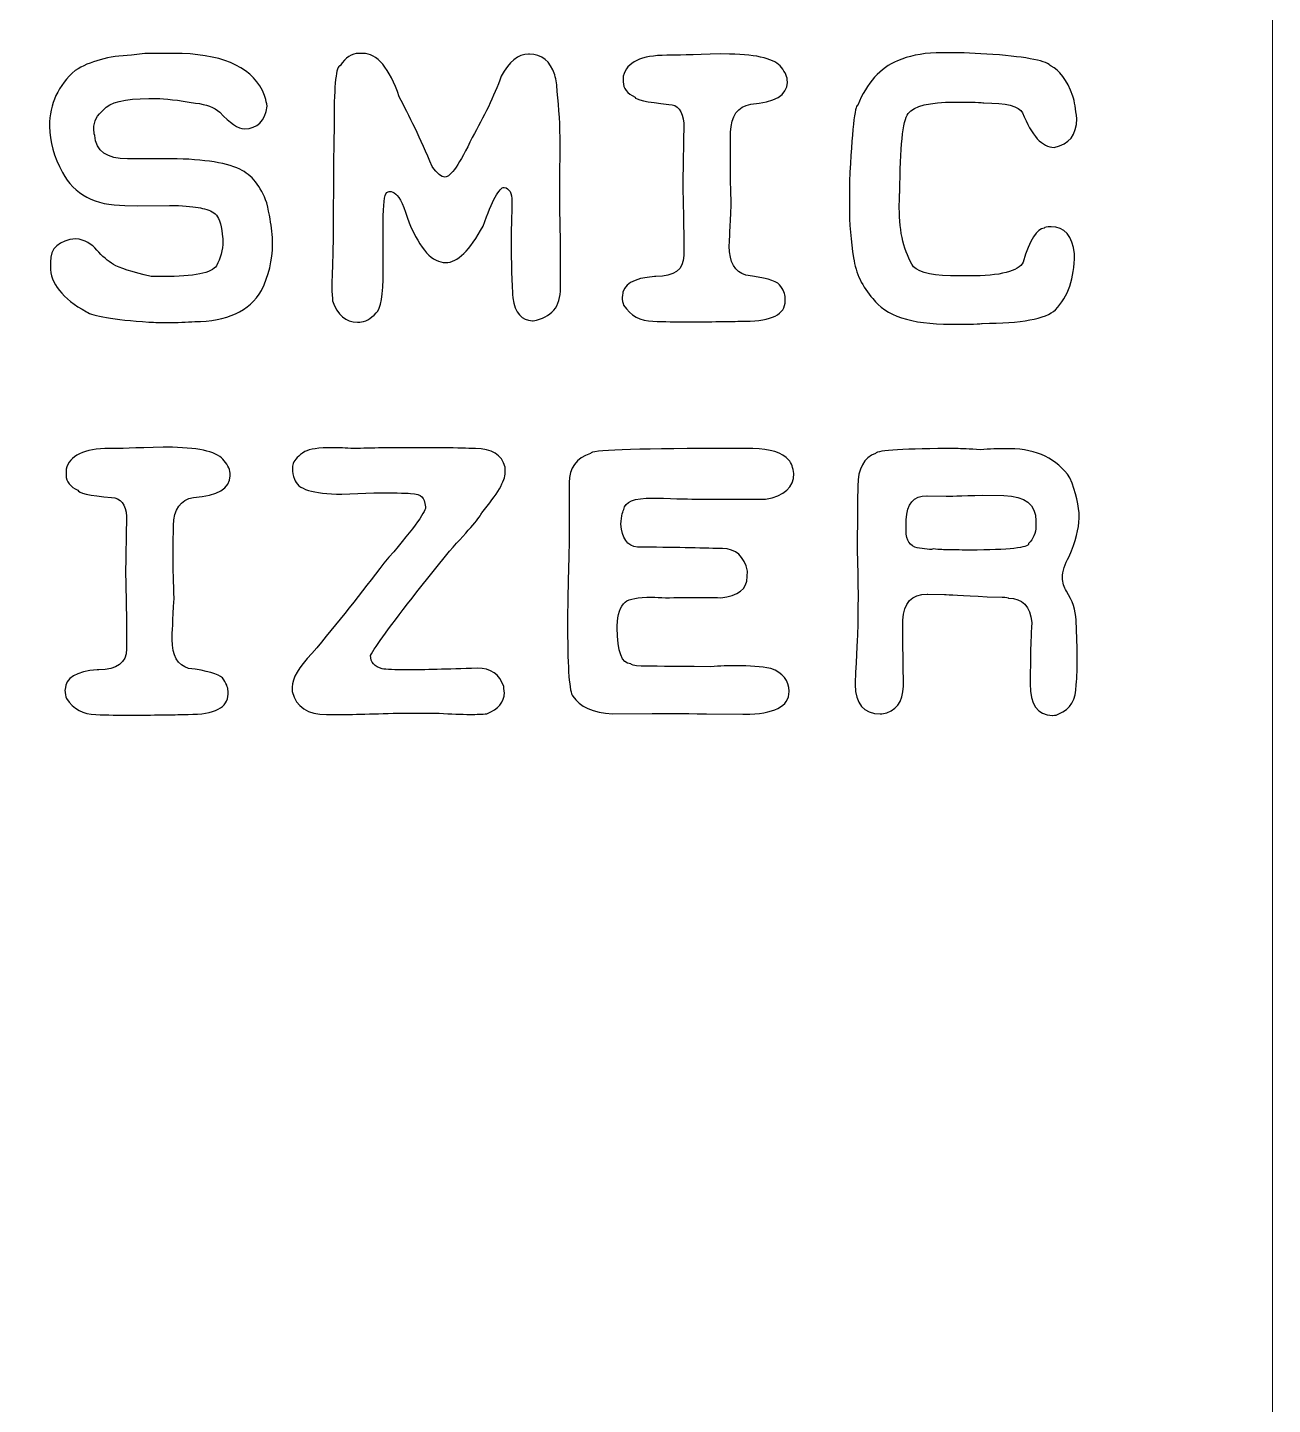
# Model space of a CAD drawing. Header units: centimetres. Extents: x -13.1 to 12.9, y -13 to 13.
# Drawn here: x 11.301 to 12.95, y 2.53 to 4.355 of the extents above; entities that cross this region are included whole.
import ezdxf

# ---------------------------------------------------------------- set-up
doc = ezdxf.new("R2010")
doc.units = ezdxf.units.CM
doc.header["$MEASUREMENT"] = 0
doc.layers.add('Layer 1', color=7, linetype='Continuous')

msp = doc.modelspace()

# ---------------------------------------------------------------- linework, layer by layer
at = {"layer": 'Layer 1', "color": 250, "lineweight": 9}
msp.add_open_spline([(-12.85, 12.98), (-12.85, 12.98), (12.75, 12.98), (12.75, 12.98), (12.75, 12.98), (12.86, 12.98), (12.95, 12.88999), (12.95, 12.78), (12.95, 12.78), (12.95, 12.78), (12.95, -12.82), (12.95, -12.82), (12.95, -12.82), (12.95, -12.93001), (12.86, -13.02), (12.75, -13.02), (12.75, -13.02), (12.75, -13.02), (-12.85, -13.02), (-12.85, -13.02), (-12.85, -13.02), (-12.96, -13.02), (-13.05, -12.93001), (-13.05, -12.82), (-13.05, -12.82), (-13.05, -12.82), (-13.05, 12.78), (-13.05, 12.78), (-13.05, 12.78), (-13.05, 12.88999), (-12.96, 12.98), (-12.85, 12.98)], degree=3, knots=[0, 0, 0, 0, 0.1111111, 0.1111111, 0.1111111, 0.1111111, 0.2222222, 0.2222222, 0.2222222, 0.2222222, 0.3333333, 0.3333333, 0.3333333, 0.3333333, 0.4444444, 0.4444444, 0.4444444, 0.4444444, 0.5555556, 0.5555556, 0.5555556, 0.5555556, 0.6666667, 0.6666667, 0.6666667, 0.6666667, 0.7777778, 0.7777778, 0.7777778, 0.7777778, 1, 1, 1, 1], dxfattribs=at)
at = {"layer": 'Layer 1', "color": 177}
for points, knots in [([(11.46728, 4.32028), (11.46728, 4.32028), (11.49428, 4.32028), (11.49428, 4.32028), (11.49428, 4.32028), (11.55562, 4.32028), (11.59484, 4.30391), (11.61196, 4.27118), (11.61196, 4.27118), (11.61469, 4.26553), (11.61676, 4.25857), (11.61808, 4.25029), (11.61808, 4.25029), (11.61526, 4.23044), (11.60529, 4.22047), (11.58798, 4.22047), (11.58798, 4.22047), (11.5797, 4.22047), (11.56879, 4.22772), (11.55524, 4.2423), (11.55524, 4.2423), (11.54781, 4.24869), (11.53718, 4.25274), (11.52326, 4.25443), (11.52326, 4.25443), (11.49974, 4.25848), (11.48243, 4.26045), (11.47142, 4.26045), (11.47142, 4.26045), (11.47142, 4.26045), (11.46145, 4.26045), (11.46145, 4.26045), (11.46145, 4.26045), (11.42918, 4.26045), (11.40915, 4.25547), (11.40143, 4.24559), (11.40143, 4.24559), (11.39278, 4.23863), (11.38845, 4.23016), (11.38845, 4.22019), (11.38845, 4.22019), (11.38845, 4.21746), (11.38883, 4.21455), (11.38958, 4.21144), (11.38958, 4.21144), (11.39137, 4.19084), (11.40595, 4.18059), (11.43313, 4.18059), (11.43313, 4.18059), (11.43313, 4.18059), (11.46644, 4.18059), (11.46644, 4.18059), (11.46644, 4.18059), (11.4718, 4.18068), (11.47688, 4.18077), (11.48186, 4.18077), (11.48186, 4.18077), (11.52852, 4.18077), (11.56192, 4.17617), (11.58196, 4.16676), (11.58196, 4.16676), (11.59776, 4.15923), (11.60961, 4.14437), (11.61752, 4.12207), (11.61752, 4.12207), (11.62118, 4.10665), (11.62335, 4.09432), (11.6241, 4.08492), (11.6241, 4.08492), (11.62485, 4.07899), (11.62523, 4.07325), (11.62523, 4.06751), (11.62523, 4.06751), (11.62523, 4.04625), (11.62034, 4.02574), (11.61055, 4.00608), (11.61055, 4.00608), (11.59428, 3.97871), (11.56474, 3.96497), (11.52213, 3.96497), (11.52213, 3.96497), (11.5115, 3.96413), (11.49927, 3.96366), (11.48544, 3.96366), (11.48544, 3.96366), (11.47791, 3.96366), (11.46992, 3.96385), (11.46145, 3.96422), (11.46145, 3.96422), (11.41423, 3.96751), (11.38657, 3.97212), (11.37857, 3.97796), (11.37857, 3.97796), (11.34678, 3.99545), (11.33088, 4.01549), (11.33088, 4.03807), (11.33088, 4.03807), (11.33088, 4.03807), (11.33088, 4.04381), (11.33088, 4.04381), (11.33088, 4.04381), (11.33088, 4.06243), (11.34217, 4.07269), (11.36474, 4.07476), (11.36474, 4.07476), (11.37632, 4.07287), (11.38563, 4.06789), (11.39259, 4.0597), (11.39259, 4.0597), (11.39955, 4.05152), (11.40689, 4.04512), (11.41451, 4.04051), (11.41451, 4.04051), (11.42213, 4.0359), (11.43868, 4.03073), (11.46427, 4.0248), (11.46427, 4.0248), (11.46973, 4.02462), (11.475, 4.02452), (11.47998, 4.02452), (11.47998, 4.02452), (11.52147, 4.02452), (11.54508, 4.02932), (11.55082, 4.03891), (11.55082, 4.03891), (11.55646, 4.0486), (11.55928, 4.05952), (11.55928, 4.07165), (11.55928, 4.07165), (11.55928, 4.07165), (11.55928, 4.07476), (11.55928, 4.07476), (11.55928, 4.07476), (11.55787, 4.09084), (11.55505, 4.10128), (11.55082, 4.10589), (11.55082, 4.10589), (11.54659, 4.11041), (11.54038, 4.11351), (11.53229, 4.11492), (11.53229, 4.11492), (11.5257, 4.11624), (11.51517, 4.11756), (11.50058, 4.11878), (11.50058, 4.11878), (11.50058, 4.11878), (11.48854, 4.11878), (11.48854, 4.11878), (11.48854, 4.11878), (11.48854, 4.11878), (11.44659, 4.11822), (11.44659, 4.11822), (11.44659, 4.11822), (11.44659, 4.11822), (11.42956, 4.11878), (11.42956, 4.11878), (11.42956, 4.11878), (11.38986, 4.11878), (11.3623, 4.13346), (11.34687, 4.16262), (11.34687, 4.16262), (11.33549, 4.18341), (11.32975, 4.20373), (11.32975, 4.22358), (11.32975, 4.22358), (11.32975, 4.22358), (11.32975, 4.22433), (11.32975, 4.22433), (11.32975, 4.22433), (11.32975, 4.2534), (11.34113, 4.27786), (11.3639, 4.29771), (11.3639, 4.29771), (11.38299, 4.30984), (11.40783, 4.31661), (11.43831, 4.31803), (11.43831, 4.31803), (11.44734, 4.31953), (11.45703, 4.32028), (11.46728, 4.32028)], [0, 0, 0, 0, 0.0217391, 0.0217391, 0.0217391, 0.0217391, 0.0434783, 0.0434783, 0.0434783, 0.0434783, 0.0652174, 0.0652174, 0.0652174, 0.0652174, 0.0869565, 0.0869565, 0.0869565, 0.0869565, 0.1086957, 0.1086957, 0.1086957, 0.1086957, 0.1304348, 0.1304348, 0.1304348, 0.1304348, 0.1521739, 0.1521739, 0.1521739, 0.1521739, 0.173913, 0.173913, 0.173913, 0.173913, 0.1956522, 0.1956522, 0.1956522, 0.1956522, 0.2173913, 0.2173913, 0.2173913, 0.2173913, 0.2391304, 0.2391304, 0.2391304, 0.2391304, 0.2608696, 0.2608696, 0.2608696, 0.2608696, 0.2826087, 0.2826087, 0.2826087, 0.2826087, 0.3043478, 0.3043478, 0.3043478, 0.3043478, 0.326087, 0.326087, 0.326087, 0.326087, 0.3478261, 0.3478261, 0.3478261, 0.3478261, 0.3695652, 0.3695652, 0.3695652, 0.3695652, 0.3913043, 0.3913043, 0.3913043, 0.3913043, 0.4130435, 0.4130435, 0.4130435, 0.4130435, 0.4347826, 0.4347826, 0.4347826, 0.4347826, 0.4565217, 0.4565217, 0.4565217, 0.4565217, 0.4782609, 0.4782609, 0.4782609, 0.4782609, 0.5, 0.5, 0.5, 0.5, 0.5217391, 0.5217391, 0.5217391, 0.5217391, 0.5434783, 0.5434783, 0.5434783, 0.5434783, 0.5652174, 0.5652174, 0.5652174, 0.5652174, 0.5869565, 0.5869565, 0.5869565, 0.5869565, 0.6086957, 0.6086957, 0.6086957, 0.6086957, 0.6304348, 0.6304348, 0.6304348, 0.6304348, 0.6521739, 0.6521739, 0.6521739, 0.6521739, 0.673913, 0.673913, 0.673913, 0.673913, 0.6956522, 0.6956522, 0.6956522, 0.6956522, 0.7173913, 0.7173913, 0.7173913, 0.7173913, 0.7391304, 0.7391304, 0.7391304, 0.7391304, 0.7608696, 0.7608696, 0.7608696, 0.7608696, 0.7826087, 0.7826087, 0.7826087, 0.7826087, 0.8043478, 0.8043478, 0.8043478, 0.8043478, 0.826087, 0.826087, 0.826087, 0.826087, 0.8478261, 0.8478261, 0.8478261, 0.8478261, 0.8695652, 0.8695652, 0.8695652, 0.8695652, 0.8913043, 0.8913043, 0.8913043, 0.8913043, 0.9130435, 0.9130435, 0.9130435, 0.9130435, 0.9347826, 0.9347826, 0.9347826, 0.9347826, 0.9565217, 0.9565217, 0.9565217, 0.9565217, 1, 1, 1, 1]), ([(11.73953, 4.32028), (11.73953, 4.32028), (11.74479, 4.32028), (11.74479, 4.32028), (11.74479, 4.32028), (11.76389, 4.32028), (11.77998, 4.30109), (11.79305, 4.26271), (11.79305, 4.26271), (11.80641, 4.23806), (11.82099, 4.2074), (11.83661, 4.17062), (11.83661, 4.17062), (11.84319, 4.16111), (11.84884, 4.15632), (11.85363, 4.15632), (11.85363, 4.15632), (11.86116, 4.15632), (11.8732, 4.17381), (11.88976, 4.2089), (11.88976, 4.2089), (11.90537, 4.23609), (11.91826, 4.26309), (11.92833, 4.28999), (11.92833, 4.28999), (11.93849, 4.30946), (11.95053, 4.31915), (11.96445, 4.31915), (11.96445, 4.31915), (11.96445, 4.31915), (11.96558, 4.31915), (11.96558, 4.31915), (11.96558, 4.31915), (11.98195, 4.31915), (11.99314, 4.31012), (11.99916, 4.29187), (11.99916, 4.29187), (12.00123, 4.28529), (12.00217, 4.27786), (12.00217, 4.26958), (12.00217, 4.26958), (12.005, 4.24766), (12.00631, 4.22433), (12.00631, 4.19959), (12.00631, 4.19959), (12.00631, 4.19959), (12.00631, 4.19291), (12.00631, 4.19291), (12.00631, 4.19291), (12.00594, 4.16572), (12.00575, 4.13967), (12.00575, 4.11464), (12.00575, 4.11464), (12.00575, 4.11464), (12.00688, 4.07165), (12.00688, 4.07165), (12.00688, 4.07165), (12.00688, 4.07165), (12.00688, 4.00966), (12.00688, 4.00966), (12.00688, 4.00966), (12.00688, 3.98473), (11.99474, 3.97015), (11.97047, 3.9661), (11.97047, 3.9661), (11.97047, 3.9661), (11.96944, 3.9661), (11.96944, 3.9661), (11.96944, 3.9661), (11.95523, 3.9661), (11.94667, 3.97626), (11.94347, 3.99649), (11.94347, 3.99649), (11.94206, 4.01888), (11.94131, 4.0455), (11.94131, 4.07636), (11.94131, 4.07636), (11.94206, 4.10542), (11.94244, 4.12132), (11.94244, 4.12405), (11.94244, 4.12405), (11.94244, 4.13524), (11.93905, 4.14155), (11.93218, 4.14277), (11.93218, 4.14277), (11.92579, 4.14277), (11.91638, 4.12574), (11.90406, 4.0915), (11.90406, 4.0915), (11.88665, 4.05914), (11.87019, 4.04305), (11.85476, 4.04305), (11.85476, 4.04305), (11.83708, 4.04305), (11.82099, 4.06055), (11.80622, 4.09564), (11.80622, 4.09564), (11.79945, 4.11699), (11.79362, 4.12979), (11.78863, 4.13393), (11.78863, 4.13393), (11.78571, 4.13618), (11.78299, 4.13731), (11.78064, 4.13731), (11.78064, 4.13731), (11.77913, 4.13731), (11.77781, 4.13684), (11.7765, 4.1359), (11.7765, 4.1359), (11.77339, 4.13317), (11.77179, 4.1201), (11.77179, 4.09677), (11.77179, 4.09677), (11.77179, 4.09677), (11.77179, 4.03195), (11.77179, 4.03195), (11.77179, 4.03195), (11.77179, 4.00006), (11.76878, 3.98144), (11.76267, 3.97636), (11.76267, 3.97636), (11.75495, 3.96827), (11.74762, 3.96422), (11.74065, 3.96422), (11.74065, 3.96422), (11.74065, 3.96422), (11.73764, 3.96422), (11.73764, 3.96422), (11.73764, 3.96422), (11.72222, 3.96422), (11.7113, 3.97363), (11.70481, 3.99254), (11.70481, 3.99254), (11.70481, 3.99291), (11.70444, 3.99724), (11.70368, 4.00552), (11.70368, 4.00552), (11.70368, 4.01107), (11.70406, 4.02396), (11.70472, 4.04437), (11.70472, 4.04437), (11.70538, 4.06478), (11.70566, 4.07692), (11.70566, 4.08078), (11.70566, 4.08078), (11.70566, 4.08078), (11.70594, 4.17334), (11.70594, 4.17334), (11.70594, 4.17334), (11.70651, 4.2026), (11.70679, 4.22188), (11.70679, 4.23129), (11.70679, 4.23129), (11.70679, 4.27974), (11.70942, 4.30401), (11.71478, 4.30401), (11.71478, 4.30401), (11.72193, 4.31483), (11.73021, 4.32028), (11.73953, 4.32028)], [0, 0, 0, 0, 0.0243902, 0.0243902, 0.0243902, 0.0243902, 0.0487805, 0.0487805, 0.0487805, 0.0487805, 0.0731707, 0.0731707, 0.0731707, 0.0731707, 0.097561, 0.097561, 0.097561, 0.097561, 0.1219512, 0.1219512, 0.1219512, 0.1219512, 0.1463415, 0.1463415, 0.1463415, 0.1463415, 0.1707317, 0.1707317, 0.1707317, 0.1707317, 0.195122, 0.195122, 0.195122, 0.195122, 0.2195122, 0.2195122, 0.2195122, 0.2195122, 0.2439024, 0.2439024, 0.2439024, 0.2439024, 0.2682927, 0.2682927, 0.2682927, 0.2682927, 0.2926829, 0.2926829, 0.2926829, 0.2926829, 0.3170732, 0.3170732, 0.3170732, 0.3170732, 0.3414634, 0.3414634, 0.3414634, 0.3414634, 0.3658537, 0.3658537, 0.3658537, 0.3658537, 0.3902439, 0.3902439, 0.3902439, 0.3902439, 0.4146341, 0.4146341, 0.4146341, 0.4146341, 0.4390244, 0.4390244, 0.4390244, 0.4390244, 0.4634146, 0.4634146, 0.4634146, 0.4634146, 0.4878049, 0.4878049, 0.4878049, 0.4878049, 0.5121951, 0.5121951, 0.5121951, 0.5121951, 0.5365854, 0.5365854, 0.5365854, 0.5365854, 0.5609756, 0.5609756, 0.5609756, 0.5609756, 0.5853659, 0.5853659, 0.5853659, 0.5853659, 0.6097561, 0.6097561, 0.6097561, 0.6097561, 0.6341463, 0.6341463, 0.6341463, 0.6341463, 0.6585366, 0.6585366, 0.6585366, 0.6585366, 0.6829268, 0.6829268, 0.6829268, 0.6829268, 0.7073171, 0.7073171, 0.7073171, 0.7073171, 0.7317073, 0.7317073, 0.7317073, 0.7317073, 0.7560976, 0.7560976, 0.7560976, 0.7560976, 0.7804878, 0.7804878, 0.7804878, 0.7804878, 0.804878, 0.804878, 0.804878, 0.804878, 0.8292683, 0.8292683, 0.8292683, 0.8292683, 0.8536585, 0.8536585, 0.8536585, 0.8536585, 0.8780488, 0.8780488, 0.8780488, 0.8780488, 0.902439, 0.902439, 0.902439, 0.902439, 0.9268293, 0.9268293, 0.9268293, 0.9268293, 0.9512195, 0.9512195, 0.9512195, 0.9512195, 1, 1, 1, 1]), ([(12.21854, 4.31972), (12.21854, 4.31972), (12.23067, 4.31944), (12.23067, 4.31944), (12.23067, 4.31944), (12.26868, 4.31868), (12.29163, 4.31276), (12.29935, 4.30156), (12.29935, 4.30156), (12.30461, 4.29545), (12.30734, 4.28915), (12.30734, 4.28247), (12.30734, 4.28247), (12.30734, 4.28247), (12.30734, 4.28171), (12.30734, 4.28171), (12.30734, 4.28171), (12.30697, 4.26497), (12.29078, 4.25537), (12.2588, 4.25302), (12.2588, 4.25302), (12.24149, 4.24992), (12.23265, 4.2375), (12.23208, 4.21586), (12.23208, 4.21586), (12.23208, 4.21586), (12.2318, 4.18934), (12.2318, 4.18934), (12.2318, 4.18934), (12.2318, 4.18934), (12.2318, 4.17419), (12.2318, 4.17419), (12.2318, 4.17419), (12.2318, 4.1582), (12.23218, 4.13985), (12.23293, 4.11906), (12.23293, 4.11906), (12.23143, 4.0899), (12.23058, 4.07231), (12.23039, 4.06648), (12.23039, 4.06648), (12.23039, 4.06648), (12.23039, 4.06478), (12.23039, 4.06478), (12.23039, 4.06478), (12.23039, 4.04334), (12.23763, 4.03054), (12.25222, 4.0265), (12.25222, 4.0265), (12.27658, 4.02339), (12.29163, 4.01916), (12.29709, 4.0138), (12.29709, 4.0138), (12.30207, 4.00702), (12.30452, 4.00119), (12.30452, 3.99649), (12.30452, 3.99649), (12.30452, 3.99649), (12.30452, 3.99235), (12.30452, 3.99235), (12.30452, 3.99235), (12.30433, 3.97448), (12.28674, 3.96554), (12.25165, 3.96554), (12.25165, 3.96554), (12.25165, 3.96554), (12.24779, 3.96554), (12.24779, 3.96554), (12.24779, 3.96554), (12.24008, 3.96516), (12.23001, 3.96497), (12.21769, 3.96497), (12.21769, 3.96497), (12.20339, 3.96469), (12.18966, 3.9645), (12.17639, 3.9645), (12.17639, 3.9645), (12.15984, 3.9645), (12.14413, 3.96479), (12.12926, 3.96526), (12.12926, 3.96526), (12.11252, 3.96563), (12.09963, 3.97278), (12.09041, 3.98652), (12.09041, 3.98652), (12.0891, 3.98924), (12.08844, 3.99301), (12.08844, 3.99781), (12.08844, 3.99781), (12.08844, 3.99781), (12.08872, 3.99865), (12.08872, 3.99865), (12.08872, 3.99865), (12.08891, 4.01389), (12.10311, 4.02255), (12.13124, 4.02452), (12.13124, 4.02452), (12.13124, 4.02452), (12.13312, 4.02452), (12.13312, 4.02452), (12.13312, 4.02452), (12.15739, 4.02452), (12.16971, 4.03383), (12.17009, 4.05237), (12.17009, 4.05237), (12.17009, 4.05237), (12.17009, 4.06478), (12.17009, 4.06478), (12.17009, 4.06478), (12.17009, 4.08247), (12.16962, 4.11079), (12.16868, 4.14992), (12.16868, 4.14992), (12.16868, 4.14992), (12.17009, 4.22772), (12.17009, 4.22772), (12.17009, 4.22772), (12.16877, 4.24418), (12.16219, 4.25255), (12.15024, 4.25274), (12.15024, 4.25274), (12.12042, 4.25566), (12.10556, 4.25895), (12.10556, 4.26243), (12.10556, 4.26243), (12.09512, 4.26713), (12.08985, 4.274), (12.08985, 4.28275), (12.08985, 4.28275), (12.08985, 4.28275), (12.08985, 4.29027), (12.08985, 4.29027), (12.08985, 4.29027), (12.09446, 4.30862), (12.11365, 4.31774), (12.14742, 4.31774), (12.14742, 4.31774), (12.14742, 4.31774), (12.15128, 4.31774), (12.15128, 4.31774), (12.15128, 4.31774), (12.15833, 4.31774), (12.18072, 4.3184), (12.21854, 4.31972)], [0, 0, 0, 0, 0.027027, 0.027027, 0.027027, 0.027027, 0.0540541, 0.0540541, 0.0540541, 0.0540541, 0.0810811, 0.0810811, 0.0810811, 0.0810811, 0.1081081, 0.1081081, 0.1081081, 0.1081081, 0.1351351, 0.1351351, 0.1351351, 0.1351351, 0.1621622, 0.1621622, 0.1621622, 0.1621622, 0.1891892, 0.1891892, 0.1891892, 0.1891892, 0.2162162, 0.2162162, 0.2162162, 0.2162162, 0.2432432, 0.2432432, 0.2432432, 0.2432432, 0.2702703, 0.2702703, 0.2702703, 0.2702703, 0.2972973, 0.2972973, 0.2972973, 0.2972973, 0.3243243, 0.3243243, 0.3243243, 0.3243243, 0.3513514, 0.3513514, 0.3513514, 0.3513514, 0.3783784, 0.3783784, 0.3783784, 0.3783784, 0.4054054, 0.4054054, 0.4054054, 0.4054054, 0.4324324, 0.4324324, 0.4324324, 0.4324324, 0.4594595, 0.4594595, 0.4594595, 0.4594595, 0.4864865, 0.4864865, 0.4864865, 0.4864865, 0.5135135, 0.5135135, 0.5135135, 0.5135135, 0.5405405, 0.5405405, 0.5405405, 0.5405405, 0.5675676, 0.5675676, 0.5675676, 0.5675676, 0.5945946, 0.5945946, 0.5945946, 0.5945946, 0.6216216, 0.6216216, 0.6216216, 0.6216216, 0.6486486, 0.6486486, 0.6486486, 0.6486486, 0.6756757, 0.6756757, 0.6756757, 0.6756757, 0.7027027, 0.7027027, 0.7027027, 0.7027027, 0.7297297, 0.7297297, 0.7297297, 0.7297297, 0.7567568, 0.7567568, 0.7567568, 0.7567568, 0.7837838, 0.7837838, 0.7837838, 0.7837838, 0.8108108, 0.8108108, 0.8108108, 0.8108108, 0.8378378, 0.8378378, 0.8378378, 0.8378378, 0.8648649, 0.8648649, 0.8648649, 0.8648649, 0.8918919, 0.8918919, 0.8918919, 0.8918919, 0.9189189, 0.9189189, 0.9189189, 0.9189189, 0.9459459, 0.9459459, 0.9459459, 0.9459459, 1, 1, 1, 1]), ([(12.57968, 4.31887), (12.62634, 4.31539), (12.65202, 4.31012), (12.65682, 4.30316), (12.65682, 4.30316), (12.66764, 4.29855), (12.67733, 4.28548), (12.6857, 4.26375), (12.6857, 4.26375), (12.68777, 4.25622), (12.68946, 4.24625), (12.69069, 4.23374), (12.69069, 4.23374), (12.69069, 4.21219), (12.68072, 4.19959), (12.66068, 4.19573), (12.66068, 4.19573), (12.64506, 4.19573), (12.63105, 4.21107), (12.61882, 4.24173), (12.61882, 4.24173), (12.6144, 4.25039), (12.59727, 4.25472), (12.56755, 4.25472), (12.56755, 4.25472), (12.56548, 4.25537), (12.5525, 4.25575), (12.5286, 4.25575), (12.5286, 4.25575), (12.49558, 4.25575), (12.47517, 4.25076), (12.46746, 4.2406), (12.46746, 4.2406), (12.46012, 4.2311), (12.45645, 4.19611), (12.45645, 4.13562), (12.45645, 4.13562), (12.45588, 4.13562), (12.4556, 4.12894), (12.4556, 4.11549), (12.4556, 4.11549), (12.4556, 4.08275), (12.462, 4.05679), (12.4746, 4.0375), (12.4746, 4.0375), (12.48251, 4.02941), (12.50254, 4.02537), (12.53472, 4.02537), (12.53472, 4.02537), (12.53472, 4.02537), (12.5477, 4.02537), (12.5477, 4.02537), (12.5477, 4.02537), (12.58975, 4.02537), (12.61374, 4.03148), (12.61957, 4.04362), (12.61957, 4.04362), (12.62841, 4.07353), (12.63782, 4.08849), (12.6477, 4.08849), (12.6477, 4.08849), (12.6477, 4.08981), (12.65071, 4.09047), (12.65682, 4.09047), (12.65682, 4.09047), (12.6746, 4.09047), (12.68495, 4.07852), (12.68768, 4.05462), (12.68768, 4.05462), (12.68768, 4.05462), (12.68768, 4.0535), (12.68768, 4.0535), (12.68768, 4.0535), (12.68768, 4.02245), (12.6793, 3.99809), (12.66256, 3.9805), (12.66256, 3.9805), (12.64958, 3.96855), (12.61722, 3.96253), (12.56557, 3.96253), (12.56557, 3.96253), (12.56407, 3.96178), (12.55014, 3.9614), (12.52371, 3.9614), (12.52371, 3.9614), (12.47131, 3.9614), (12.43698, 3.97278), (12.42061, 3.99536), (12.42061, 3.99536), (12.4065, 4.01098), (12.39794, 4.02894), (12.39502, 4.04936), (12.39502, 4.04936), (12.39135, 4.07137), (12.38947, 4.09479), (12.38947, 4.11963), (12.38947, 4.11963), (12.38947, 4.11963), (12.38947, 4.15048), (12.38947, 4.15048), (12.38947, 4.15048), (12.39295, 4.21793), (12.39662, 4.25161), (12.40048, 4.25161), (12.40048, 4.25161), (12.41261, 4.28143), (12.4303, 4.30109), (12.45344, 4.31059), (12.45344, 4.31059), (12.46755, 4.31671), (12.48458, 4.32019), (12.50443, 4.32113), (12.50443, 4.32113), (12.50443, 4.32113), (12.52173, 4.32113), (12.52173, 4.32113), (12.52173, 4.32113), (12.53829, 4.32113), (12.55758, 4.32038), (12.57968, 4.31887)], [0, 0, 0, 0, 0.0322581, 0.0322581, 0.0322581, 0.0322581, 0.0645161, 0.0645161, 0.0645161, 0.0645161, 0.0967742, 0.0967742, 0.0967742, 0.0967742, 0.1290323, 0.1290323, 0.1290323, 0.1290323, 0.1612903, 0.1612903, 0.1612903, 0.1612903, 0.1935484, 0.1935484, 0.1935484, 0.1935484, 0.2258065, 0.2258065, 0.2258065, 0.2258065, 0.2580645, 0.2580645, 0.2580645, 0.2580645, 0.2903226, 0.2903226, 0.2903226, 0.2903226, 0.3225806, 0.3225806, 0.3225806, 0.3225806, 0.3548387, 0.3548387, 0.3548387, 0.3548387, 0.3870968, 0.3870968, 0.3870968, 0.3870968, 0.4193548, 0.4193548, 0.4193548, 0.4193548, 0.4516129, 0.4516129, 0.4516129, 0.4516129, 0.483871, 0.483871, 0.483871, 0.483871, 0.516129, 0.516129, 0.516129, 0.516129, 0.5483871, 0.5483871, 0.5483871, 0.5483871, 0.5806452, 0.5806452, 0.5806452, 0.5806452, 0.6129032, 0.6129032, 0.6129032, 0.6129032, 0.6451613, 0.6451613, 0.6451613, 0.6451613, 0.6774194, 0.6774194, 0.6774194, 0.6774194, 0.7096774, 0.7096774, 0.7096774, 0.7096774, 0.7419355, 0.7419355, 0.7419355, 0.7419355, 0.7741935, 0.7741935, 0.7741935, 0.7741935, 0.8064516, 0.8064516, 0.8064516, 0.8064516, 0.8387097, 0.8387097, 0.8387097, 0.8387097, 0.8709677, 0.8709677, 0.8709677, 0.8709677, 0.9032258, 0.9032258, 0.9032258, 0.9032258, 0.9354839, 0.9354839, 0.9354839, 0.9354839, 1, 1, 1, 1]), ([(11.48033, 3.79861), (11.48033, 3.79861), (11.49246, 3.79833), (11.49246, 3.79833), (11.49246, 3.79833), (11.53047, 3.79757), (11.55342, 3.79165), (11.56114, 3.78045), (11.56114, 3.78045), (11.5664, 3.77434), (11.56913, 3.76804), (11.56913, 3.76136), (11.56913, 3.76136), (11.56913, 3.76136), (11.56913, 3.7606), (11.56913, 3.7606), (11.56913, 3.7606), (11.56876, 3.74386), (11.55257, 3.73426), (11.52059, 3.73191), (11.52059, 3.73191), (11.50328, 3.72881), (11.49444, 3.71639), (11.49387, 3.69475), (11.49387, 3.69475), (11.49387, 3.69475), (11.49359, 3.66823), (11.49359, 3.66823), (11.49359, 3.66823), (11.49359, 3.66823), (11.49359, 3.65308), (11.49359, 3.65308), (11.49359, 3.65308), (11.49359, 3.63709), (11.49397, 3.61874), (11.49472, 3.59795), (11.49472, 3.59795), (11.49322, 3.56879), (11.49237, 3.5512), (11.49218, 3.54537), (11.49218, 3.54537), (11.49218, 3.54537), (11.49218, 3.54367), (11.49218, 3.54367), (11.49218, 3.54367), (11.49218, 3.52223), (11.49942, 3.50943), (11.51401, 3.50539), (11.51401, 3.50539), (11.53837, 3.50228), (11.55342, 3.49805), (11.55888, 3.49269), (11.55888, 3.49269), (11.56386, 3.48591), (11.56631, 3.48008), (11.56631, 3.47538), (11.56631, 3.47538), (11.56631, 3.47538), (11.56631, 3.47124), (11.56631, 3.47124), (11.56631, 3.47124), (11.56612, 3.45337), (11.54853, 3.44443), (11.51344, 3.44443), (11.51344, 3.44443), (11.51344, 3.44443), (11.50958, 3.44443), (11.50958, 3.44443), (11.50958, 3.44443), (11.50187, 3.44405), (11.4918, 3.44386), (11.47948, 3.44386), (11.47948, 3.44386), (11.46518, 3.44358), (11.45145, 3.44339), (11.43818, 3.44339), (11.43818, 3.44339), (11.42163, 3.44339), (11.40592, 3.44368), (11.39105, 3.44415), (11.39105, 3.44415), (11.37431, 3.44452), (11.36142, 3.45167), (11.3522, 3.46541), (11.3522, 3.46541), (11.35089, 3.46813), (11.35023, 3.4719), (11.35023, 3.4767), (11.35023, 3.4767), (11.35023, 3.4767), (11.35051, 3.47754), (11.35051, 3.47754), (11.35051, 3.47754), (11.3507, 3.49278), (11.3649, 3.50144), (11.39303, 3.50341), (11.39303, 3.50341), (11.39303, 3.50341), (11.39491, 3.50341), (11.39491, 3.50341), (11.39491, 3.50341), (11.41918, 3.50341), (11.4315, 3.51272), (11.43188, 3.53126), (11.43188, 3.53126), (11.43188, 3.53126), (11.43188, 3.54367), (11.43188, 3.54367), (11.43188, 3.54367), (11.43188, 3.56136), (11.43141, 3.58968), (11.43047, 3.62881), (11.43047, 3.62881), (11.43047, 3.62881), (11.43188, 3.70661), (11.43188, 3.70661), (11.43188, 3.70661), (11.43056, 3.72307), (11.42398, 3.73144), (11.41203, 3.73163), (11.41203, 3.73163), (11.38221, 3.73455), (11.36735, 3.73784), (11.36735, 3.74132), (11.36735, 3.74132), (11.35691, 3.74602), (11.35164, 3.75289), (11.35164, 3.76164), (11.35164, 3.76164), (11.35164, 3.76164), (11.35164, 3.76916), (11.35164, 3.76916), (11.35164, 3.76916), (11.35625, 3.78751), (11.37544, 3.79663), (11.40921, 3.79663), (11.40921, 3.79663), (11.40921, 3.79663), (11.41307, 3.79663), (11.41307, 3.79663), (11.41307, 3.79663), (11.42012, 3.79663), (11.44251, 3.79729), (11.48033, 3.79861)], [0, 0, 0, 0, 0.027027, 0.027027, 0.027027, 0.027027, 0.0540541, 0.0540541, 0.0540541, 0.0540541, 0.0810811, 0.0810811, 0.0810811, 0.0810811, 0.1081081, 0.1081081, 0.1081081, 0.1081081, 0.1351351, 0.1351351, 0.1351351, 0.1351351, 0.1621622, 0.1621622, 0.1621622, 0.1621622, 0.1891892, 0.1891892, 0.1891892, 0.1891892, 0.2162162, 0.2162162, 0.2162162, 0.2162162, 0.2432432, 0.2432432, 0.2432432, 0.2432432, 0.2702703, 0.2702703, 0.2702703, 0.2702703, 0.2972973, 0.2972973, 0.2972973, 0.2972973, 0.3243243, 0.3243243, 0.3243243, 0.3243243, 0.3513514, 0.3513514, 0.3513514, 0.3513514, 0.3783784, 0.3783784, 0.3783784, 0.3783784, 0.4054054, 0.4054054, 0.4054054, 0.4054054, 0.4324324, 0.4324324, 0.4324324, 0.4324324, 0.4594595, 0.4594595, 0.4594595, 0.4594595, 0.4864865, 0.4864865, 0.4864865, 0.4864865, 0.5135135, 0.5135135, 0.5135135, 0.5135135, 0.5405405, 0.5405405, 0.5405405, 0.5405405, 0.5675676, 0.5675676, 0.5675676, 0.5675676, 0.5945946, 0.5945946, 0.5945946, 0.5945946, 0.6216216, 0.6216216, 0.6216216, 0.6216216, 0.6486486, 0.6486486, 0.6486486, 0.6486486, 0.6756757, 0.6756757, 0.6756757, 0.6756757, 0.7027027, 0.7027027, 0.7027027, 0.7027027, 0.7297297, 0.7297297, 0.7297297, 0.7297297, 0.7567568, 0.7567568, 0.7567568, 0.7567568, 0.7837838, 0.7837838, 0.7837838, 0.7837838, 0.8108108, 0.8108108, 0.8108108, 0.8108108, 0.8378378, 0.8378378, 0.8378378, 0.8378378, 0.8648649, 0.8648649, 0.8648649, 0.8648649, 0.8918919, 0.8918919, 0.8918919, 0.8918919, 0.9189189, 0.9189189, 0.9189189, 0.9189189, 0.9459459, 0.9459459, 0.9459459, 0.9459459, 1, 1, 1, 1]), ([(11.81137, 3.79776), (11.81654, 3.79776), (11.83414, 3.79767), (11.86433, 3.79748), (11.86433, 3.79748), (11.88211, 3.79692), (11.89208, 3.79663), (11.89406, 3.79663), (11.89406, 3.79663), (11.91579, 3.79663), (11.92887, 3.78854), (11.93347, 3.77217), (11.93347, 3.77217), (11.93347, 3.77217), (11.93347, 3.76503), (11.93347, 3.76503), (11.93347, 3.76503), (11.93347, 3.75392), (11.92313, 3.73615), (11.90234, 3.7115), (11.90234, 3.7115), (11.90083, 3.7067), (11.88663, 3.68986), (11.85963, 3.66079), (11.85963, 3.66079), (11.85963, 3.66079), (11.81636, 3.6068), (11.81636, 3.6068), (11.81636, 3.6068), (11.78164, 3.56211), (11.76123, 3.53408), (11.75512, 3.52251), (11.75512, 3.52251), (11.75512, 3.51348), (11.76019, 3.50755), (11.77035, 3.50482), (11.77035, 3.50482), (11.77543, 3.50388), (11.78672, 3.50341), (11.80422, 3.50341), (11.80422, 3.50341), (11.82557, 3.50341), (11.85624, 3.50416), (11.89622, 3.50567), (11.89622, 3.50567), (11.91447, 3.50567), (11.92623, 3.49758), (11.9315, 3.4814), (11.9315, 3.4814), (11.93206, 3.47679), (11.93235, 3.47416), (11.93235, 3.4734), (11.93235, 3.4734), (11.93235, 3.46052), (11.92463, 3.4512), (11.9092, 3.44528), (11.9092, 3.44528), (11.903, 3.44471), (11.89566, 3.44443), (11.88719, 3.44443), (11.88719, 3.44443), (11.87543, 3.44443), (11.8616, 3.4449), (11.8458, 3.44584), (11.8458, 3.44584), (11.8458, 3.44584), (11.78494, 3.44584), (11.78494, 3.44584), (11.78494, 3.44584), (11.74966, 3.44471), (11.72021, 3.44415), (11.6967, 3.44415), (11.6967, 3.44415), (11.67177, 3.44415), (11.65662, 3.45431), (11.65126, 3.47453), (11.65126, 3.47453), (11.65126, 3.47453), (11.65126, 3.48055), (11.65126, 3.48055), (11.65126, 3.48055), (11.65126, 3.49212), (11.66001, 3.50689), (11.67741, 3.52495), (11.67741, 3.52495), (11.71147, 3.56606), (11.74326, 3.60604), (11.7728, 3.6448), (11.7728, 3.6448), (11.80958, 3.68742), (11.82793, 3.71216), (11.82793, 3.71893), (11.82793, 3.71893), (11.82793, 3.71893), (11.82793, 3.71949), (11.82793, 3.71949), (11.82793, 3.71949), (11.82717, 3.72599), (11.82557, 3.73041), (11.82313, 3.73285), (11.82313, 3.73285), (11.82059, 3.73539), (11.8157, 3.7368), (11.80817, 3.73727), (11.80817, 3.73727), (11.80074, 3.73774), (11.78456, 3.73793), (11.75954, 3.73793), (11.75954, 3.73793), (11.75954, 3.73793), (11.71683, 3.73633), (11.71683, 3.73633), (11.71683, 3.73633), (11.67882, 3.73633), (11.65794, 3.74292), (11.65427, 3.75618), (11.65427, 3.75618), (11.65248, 3.76117), (11.65154, 3.76568), (11.65154, 3.76992), (11.65154, 3.76992), (11.65154, 3.77236), (11.65192, 3.77462), (11.65267, 3.77688), (11.65267, 3.77688), (11.65446, 3.78215), (11.65963, 3.78741), (11.6681, 3.79259), (11.6681, 3.79259), (11.67412, 3.79607), (11.68644, 3.79776), (11.70497, 3.79776), (11.70497, 3.79776), (11.71307, 3.79776), (11.72228, 3.79739), (11.73254, 3.79663), (11.73254, 3.79663), (11.75662, 3.79739), (11.78287, 3.79776), (11.81137, 3.79776)], [0, 0, 0, 0, 0.0277778, 0.0277778, 0.0277778, 0.0277778, 0.0555556, 0.0555556, 0.0555556, 0.0555556, 0.0833333, 0.0833333, 0.0833333, 0.0833333, 0.1111111, 0.1111111, 0.1111111, 0.1111111, 0.1388889, 0.1388889, 0.1388889, 0.1388889, 0.1666667, 0.1666667, 0.1666667, 0.1666667, 0.1944444, 0.1944444, 0.1944444, 0.1944444, 0.2222222, 0.2222222, 0.2222222, 0.2222222, 0.25, 0.25, 0.25, 0.25, 0.2777778, 0.2777778, 0.2777778, 0.2777778, 0.3055556, 0.3055556, 0.3055556, 0.3055556, 0.3333333, 0.3333333, 0.3333333, 0.3333333, 0.3611111, 0.3611111, 0.3611111, 0.3611111, 0.3888889, 0.3888889, 0.3888889, 0.3888889, 0.4166667, 0.4166667, 0.4166667, 0.4166667, 0.4444444, 0.4444444, 0.4444444, 0.4444444, 0.4722222, 0.4722222, 0.4722222, 0.4722222, 0.5, 0.5, 0.5, 0.5, 0.5277778, 0.5277778, 0.5277778, 0.5277778, 0.5555556, 0.5555556, 0.5555556, 0.5555556, 0.5833333, 0.5833333, 0.5833333, 0.5833333, 0.6111111, 0.6111111, 0.6111111, 0.6111111, 0.6388889, 0.6388889, 0.6388889, 0.6388889, 0.6666667, 0.6666667, 0.6666667, 0.6666667, 0.6944444, 0.6944444, 0.6944444, 0.6944444, 0.7222222, 0.7222222, 0.7222222, 0.7222222, 0.75, 0.75, 0.75, 0.75, 0.7777778, 0.7777778, 0.7777778, 0.7777778, 0.8055556, 0.8055556, 0.8055556, 0.8055556, 0.8333333, 0.8333333, 0.8333333, 0.8333333, 0.8611111, 0.8611111, 0.8611111, 0.8611111, 0.8888889, 0.8888889, 0.8888889, 0.8888889, 0.9166667, 0.9166667, 0.9166667, 0.9166667, 0.9444444, 0.9444444, 0.9444444, 0.9444444, 1, 1, 1, 1]), ([(12.2615, 3.79663), (12.28483, 3.79635), (12.30073, 3.79127), (12.3091, 3.78149), (12.3091, 3.78149), (12.31268, 3.77725), (12.31494, 3.77133), (12.31607, 3.76361), (12.31607, 3.76361), (12.31588, 3.74527), (12.30337, 3.73389), (12.27853, 3.72947), (12.27853, 3.72947), (12.27853, 3.72947), (12.19039, 3.72947), (12.19039, 3.72947), (12.19039, 3.72947), (12.17985, 3.72965), (12.16085, 3.73022), (12.13328, 3.73107), (12.13328, 3.73107), (12.13328, 3.73107), (12.12868, 3.73107), (12.12868, 3.73107), (12.12868, 3.73107), (12.10422, 3.73107), (12.09161, 3.72608), (12.09086, 3.71592), (12.09086, 3.71592), (12.08926, 3.7146), (12.08785, 3.70811), (12.08672, 3.69635), (12.08672, 3.69635), (12.08804, 3.67782), (12.09528, 3.66766), (12.10854, 3.66606), (12.10854, 3.66606), (12.15605, 3.66569), (12.19293, 3.66503), (12.21898, 3.66409), (12.21898, 3.66409), (12.21898, 3.66409), (12.22124, 3.66409), (12.22124, 3.66409), (12.22124, 3.66409), (12.23902, 3.66409), (12.25012, 3.65411), (12.25454, 3.63408), (12.25454, 3.63408), (12.25454, 3.63408), (12.25426, 3.62693), (12.25426, 3.62693), (12.25426, 3.62693), (12.25407, 3.61037), (12.24231, 3.60106), (12.21898, 3.59908), (12.21898, 3.59908), (12.20817, 3.59927), (12.1981, 3.59936), (12.18869, 3.59936), (12.18869, 3.59936), (12.17938, 3.59936), (12.16677, 3.59927), (12.15097, 3.59908), (12.15097, 3.59908), (12.15097, 3.59908), (12.1457, 3.59908), (12.1457, 3.59908), (12.1457, 3.59908), (12.13912, 3.59946), (12.133, 3.59965), (12.12755, 3.59965), (12.12755, 3.59965), (12.1093, 3.59965), (12.09763, 3.59748), (12.09255, 3.59325), (12.09255, 3.59325), (12.08568, 3.58742), (12.0822, 3.57698), (12.08202, 3.56183), (12.08202, 3.56183), (12.08202, 3.56183), (12.08202, 3.5591), (12.08202, 3.5591), (12.08202, 3.5591), (12.08202, 3.52749), (12.08794, 3.5116), (12.0997, 3.51141), (12.0997, 3.51141), (12.0997, 3.51019), (12.1044, 3.50906), (12.11372, 3.50812), (12.11372, 3.50812), (12.14335, 3.50812), (12.16677, 3.50802), (12.18399, 3.50783), (12.18399, 3.50783), (12.18399, 3.50783), (12.20581, 3.50755), (12.20581, 3.50755), (12.20581, 3.50755), (12.21795, 3.50849), (12.22924, 3.50896), (12.23968, 3.50896), (12.23968, 3.50896), (12.25718, 3.50896), (12.27232, 3.50774), (12.28521, 3.50539), (12.28521, 3.50539), (12.30148, 3.49927), (12.30967, 3.48921), (12.30967, 3.4751), (12.30967, 3.4751), (12.30967, 3.4751), (12.30967, 3.47481), (12.30967, 3.47481), (12.30967, 3.47481), (12.30948, 3.45478), (12.28973, 3.44471), (12.2504, 3.44471), (12.2504, 3.44471), (12.2504, 3.44471), (12.24824, 3.44471), (12.24824, 3.44471), (12.24824, 3.44471), (12.24824, 3.44471), (12.20026, 3.44528), (12.20026, 3.44528), (12.20026, 3.44528), (12.16612, 3.44546), (12.14213, 3.44556), (12.12839, 3.44556), (12.12839, 3.44556), (12.12839, 3.44556), (12.07571, 3.44499), (12.07571, 3.44499), (12.07571, 3.44499), (12.04984, 3.4465), (12.03225, 3.4544), (12.02303, 3.4687), (12.02303, 3.4687), (12.01852, 3.47387), (12.01617, 3.50351), (12.01617, 3.55779), (12.01617, 3.55779), (12.01617, 3.55779), (12.01617, 3.58008), (12.01617, 3.58008), (12.01617, 3.58008), (12.01617, 3.5861), (12.01682, 3.61564), (12.01814, 3.66851), (12.01814, 3.66851), (12.01814, 3.66851), (12.01814, 3.75148), (12.01814, 3.75148), (12.01814, 3.75148), (12.01833, 3.77076), (12.02774, 3.78375), (12.04646, 3.79033), (12.04646, 3.79033), (12.04664, 3.79456), (12.10243, 3.79663), (12.21381, 3.79663), (12.21381, 3.79663), (12.21381, 3.79663), (12.2615, 3.79663), (12.2615, 3.79663)], [0, 0, 0, 0, 0.0232558, 0.0232558, 0.0232558, 0.0232558, 0.0465116, 0.0465116, 0.0465116, 0.0465116, 0.0697674, 0.0697674, 0.0697674, 0.0697674, 0.0930233, 0.0930233, 0.0930233, 0.0930233, 0.1162791, 0.1162791, 0.1162791, 0.1162791, 0.1395349, 0.1395349, 0.1395349, 0.1395349, 0.1627907, 0.1627907, 0.1627907, 0.1627907, 0.1860465, 0.1860465, 0.1860465, 0.1860465, 0.2093023, 0.2093023, 0.2093023, 0.2093023, 0.2325581, 0.2325581, 0.2325581, 0.2325581, 0.255814, 0.255814, 0.255814, 0.255814, 0.2790698, 0.2790698, 0.2790698, 0.2790698, 0.3023256, 0.3023256, 0.3023256, 0.3023256, 0.3255814, 0.3255814, 0.3255814, 0.3255814, 0.3488372, 0.3488372, 0.3488372, 0.3488372, 0.372093, 0.372093, 0.372093, 0.372093, 0.3953488, 0.3953488, 0.3953488, 0.3953488, 0.4186047, 0.4186047, 0.4186047, 0.4186047, 0.4418605, 0.4418605, 0.4418605, 0.4418605, 0.4651163, 0.4651163, 0.4651163, 0.4651163, 0.4883721, 0.4883721, 0.4883721, 0.4883721, 0.5116279, 0.5116279, 0.5116279, 0.5116279, 0.5348837, 0.5348837, 0.5348837, 0.5348837, 0.5581395, 0.5581395, 0.5581395, 0.5581395, 0.5813953, 0.5813953, 0.5813953, 0.5813953, 0.6046512, 0.6046512, 0.6046512, 0.6046512, 0.627907, 0.627907, 0.627907, 0.627907, 0.6511628, 0.6511628, 0.6511628, 0.6511628, 0.6744186, 0.6744186, 0.6744186, 0.6744186, 0.6976744, 0.6976744, 0.6976744, 0.6976744, 0.7209302, 0.7209302, 0.7209302, 0.7209302, 0.744186, 0.744186, 0.744186, 0.744186, 0.7674419, 0.7674419, 0.7674419, 0.7674419, 0.7906977, 0.7906977, 0.7906977, 0.7906977, 0.8139535, 0.8139535, 0.8139535, 0.8139535, 0.8372093, 0.8372093, 0.8372093, 0.8372093, 0.8604651, 0.8604651, 0.8604651, 0.8604651, 0.8837209, 0.8837209, 0.8837209, 0.8837209, 0.9069767, 0.9069767, 0.9069767, 0.9069767, 0.9302326, 0.9302326, 0.9302326, 0.9302326, 0.9534884, 0.9534884, 0.9534884, 0.9534884, 1, 1, 1, 1]), ([(12.60214, 3.79645), (12.63816, 3.79588), (12.6646, 3.78309), (12.68153, 3.75806), (12.68153, 3.75806), (12.68981, 3.73821), (12.69395, 3.72072), (12.69395, 3.70548), (12.69395, 3.70548), (12.69395, 3.70548), (12.69395, 3.70463), (12.69395, 3.70463), (12.69395, 3.70463), (12.69357, 3.69052), (12.68915, 3.67349), (12.68068, 3.65364), (12.68068, 3.65364), (12.67485, 3.64339), (12.67184, 3.63398), (12.67184, 3.62552), (12.67184, 3.62552), (12.67184, 3.61912), (12.67363, 3.6131), (12.67711, 3.60764), (12.67711, 3.60764), (12.68501, 3.59513), (12.68925, 3.58224), (12.68981, 3.56907), (12.68981, 3.56907), (12.68981, 3.56907), (12.69141, 3.53182), (12.69141, 3.53182), (12.69141, 3.53182), (12.69141, 3.53182), (12.69141, 3.51997), (12.69141, 3.51997), (12.69141, 3.51997), (12.69141, 3.5067), (12.69094, 3.49466), (12.69009, 3.48356), (12.69009, 3.48356), (12.6899, 3.46409), (12.68228, 3.4513), (12.66714, 3.44499), (12.66714, 3.44499), (12.66479, 3.44377), (12.66215, 3.44311), (12.65924, 3.44311), (12.65924, 3.44311), (12.65924, 3.44311), (12.65839, 3.44311), (12.65839, 3.44311), (12.65839, 3.44311), (12.63873, 3.44349), (12.62885, 3.45732), (12.62885, 3.48469), (12.62885, 3.48469), (12.62885, 3.48469), (12.62885, 3.48667), (12.62885, 3.48667), (12.62885, 3.48667), (12.62885, 3.48667), (12.62942, 3.52298), (12.62942, 3.52298), (12.62942, 3.52298), (12.6296, 3.5337), (12.63017, 3.548), (12.63111, 3.56597), (12.63111, 3.56597), (12.62904, 3.58751), (12.61888, 3.59833), (12.60044, 3.59852), (12.60044, 3.59852), (12.60044, 3.59927), (12.59753, 3.59974), (12.59169, 3.59993), (12.59169, 3.59993), (12.59169, 3.59993), (12.57184, 3.60021), (12.57184, 3.60021), (12.57184, 3.60021), (12.53854, 3.60219), (12.51982, 3.60322), (12.51559, 3.60322), (12.51559, 3.60322), (12.51559, 3.60322), (12.49358, 3.60379), (12.49358, 3.60379), (12.49358, 3.60379), (12.49358, 3.60379), (12.49273, 3.60379), (12.49273, 3.60379), (12.49273, 3.60379), (12.47175, 3.60379), (12.46103, 3.59222), (12.46046, 3.56907), (12.46046, 3.56907), (12.46046, 3.56907), (12.46018, 3.54283), (12.46018, 3.54283), (12.46018, 3.54283), (12.46018, 3.54283), (12.46103, 3.48168), (12.46103, 3.48168), (12.46103, 3.48168), (12.46065, 3.46052), (12.45115, 3.44829), (12.43234, 3.44499), (12.43234, 3.44499), (12.43234, 3.44499), (12.43045, 3.44499), (12.43045, 3.44499), (12.43045, 3.44499), (12.40825, 3.44537), (12.39706, 3.45835), (12.39706, 3.48384), (12.39706, 3.48384), (12.39706, 3.48384), (12.39706, 3.48582), (12.39706, 3.48582), (12.39706, 3.48582), (12.39913, 3.52533), (12.40026, 3.54979), (12.40045, 3.5591), (12.40045, 3.5591), (12.40045, 3.5591), (12.40063, 3.58008), (12.40063, 3.58008), (12.40063, 3.58008), (12.40082, 3.58629), (12.40092, 3.59287), (12.40092, 3.59965), (12.40092, 3.59965), (12.40092, 3.61686), (12.40054, 3.63643), (12.39988, 3.65835), (12.39988, 3.65835), (12.39988, 3.67669), (12.39998, 3.68977), (12.40016, 3.69748), (12.40016, 3.69748), (12.40035, 3.71912), (12.40045, 3.73276), (12.40045, 3.73821), (12.40045, 3.73821), (12.40045, 3.73821), (12.40045, 3.74678), (12.40045, 3.74678), (12.40045, 3.74678), (12.40092, 3.77011), (12.40882, 3.78469), (12.42406, 3.79033), (12.42406, 3.79033), (12.42744, 3.79456), (12.463, 3.79663), (12.53073, 3.79663), (12.53073, 3.79663), (12.53779, 3.79654), (12.54851, 3.79597), (12.563, 3.79503), (12.563, 3.79503), (12.57551, 3.79597), (12.5869, 3.79645), (12.59715, 3.79645), (12.59715, 3.79645), (12.59715, 3.79645), (12.60214, 3.79645), (12.60214, 3.79645)], [0, 0, 0, 0, 0.0232558, 0.0232558, 0.0232558, 0.0232558, 0.0465116, 0.0465116, 0.0465116, 0.0465116, 0.0697674, 0.0697674, 0.0697674, 0.0697674, 0.0930233, 0.0930233, 0.0930233, 0.0930233, 0.1162791, 0.1162791, 0.1162791, 0.1162791, 0.1395349, 0.1395349, 0.1395349, 0.1395349, 0.1627907, 0.1627907, 0.1627907, 0.1627907, 0.1860465, 0.1860465, 0.1860465, 0.1860465, 0.2093023, 0.2093023, 0.2093023, 0.2093023, 0.2325581, 0.2325581, 0.2325581, 0.2325581, 0.255814, 0.255814, 0.255814, 0.255814, 0.2790698, 0.2790698, 0.2790698, 0.2790698, 0.3023256, 0.3023256, 0.3023256, 0.3023256, 0.3255814, 0.3255814, 0.3255814, 0.3255814, 0.3488372, 0.3488372, 0.3488372, 0.3488372, 0.372093, 0.372093, 0.372093, 0.372093, 0.3953488, 0.3953488, 0.3953488, 0.3953488, 0.4186047, 0.4186047, 0.4186047, 0.4186047, 0.4418605, 0.4418605, 0.4418605, 0.4418605, 0.4651163, 0.4651163, 0.4651163, 0.4651163, 0.4883721, 0.4883721, 0.4883721, 0.4883721, 0.5116279, 0.5116279, 0.5116279, 0.5116279, 0.5348837, 0.5348837, 0.5348837, 0.5348837, 0.5581395, 0.5581395, 0.5581395, 0.5581395, 0.5813953, 0.5813953, 0.5813953, 0.5813953, 0.6046512, 0.6046512, 0.6046512, 0.6046512, 0.627907, 0.627907, 0.627907, 0.627907, 0.6511628, 0.6511628, 0.6511628, 0.6511628, 0.6744186, 0.6744186, 0.6744186, 0.6744186, 0.6976744, 0.6976744, 0.6976744, 0.6976744, 0.7209302, 0.7209302, 0.7209302, 0.7209302, 0.744186, 0.744186, 0.744186, 0.744186, 0.7674419, 0.7674419, 0.7674419, 0.7674419, 0.7906977, 0.7906977, 0.7906977, 0.7906977, 0.8139535, 0.8139535, 0.8139535, 0.8139535, 0.8372093, 0.8372093, 0.8372093, 0.8372093, 0.8604651, 0.8604651, 0.8604651, 0.8604651, 0.8837209, 0.8837209, 0.8837209, 0.8837209, 0.9069767, 0.9069767, 0.9069767, 0.9069767, 0.9302326, 0.9302326, 0.9302326, 0.9302326, 0.9534884, 0.9534884, 0.9534884, 0.9534884, 1, 1, 1, 1]), ([(12.51785, 3.73361), (12.51785, 3.73361), (12.49273, 3.73417), (12.49273, 3.73417), (12.49273, 3.73417), (12.49273, 3.73417), (12.49217, 3.73417), (12.49217, 3.73417), (12.49217, 3.73417), (12.47457, 3.73417), (12.46545, 3.72345), (12.46488, 3.70219), (12.46488, 3.70219), (12.46488, 3.70219), (12.4646, 3.68807), (12.4646, 3.68807), (12.4646, 3.68807), (12.4646, 3.68807), (12.4646, 3.68751), (12.4646, 3.68751), (12.4646, 3.68751), (12.4646, 3.6749), (12.46959, 3.66738), (12.47947, 3.66493), (12.47947, 3.66493), (12.47947, 3.66493), (12.49546, 3.66277), (12.49546, 3.66277), (12.49546, 3.66277), (12.49772, 3.66277), (12.49931, 3.66305), (12.50044, 3.66362), (12.50044, 3.66362), (12.50947, 3.66286), (12.51578, 3.66249), (12.51945, 3.66249), (12.51945, 3.66249), (12.53026, 3.6623), (12.54024, 3.6622), (12.54927, 3.6622), (12.54927, 3.6622), (12.60101, 3.6622), (12.62697, 3.66503), (12.62697, 3.67077), (12.62697, 3.67077), (12.63318, 3.67679), (12.63638, 3.68441), (12.63657, 3.69362), (12.63657, 3.69362), (12.63657, 3.69362), (12.63657, 3.70077), (12.63657, 3.70077), (12.63657, 3.70077), (12.63657, 3.7226), (12.62245, 3.73389), (12.59414, 3.73436), (12.59414, 3.73436), (12.59414, 3.73436), (12.56601, 3.73492), (12.56601, 3.73492), (12.56601, 3.73492), (12.53647, 3.73398), (12.52039, 3.73361), (12.51785, 3.73361)], [0, 0, 0, 0, 0.0588235, 0.0588235, 0.0588235, 0.0588235, 0.1176471, 0.1176471, 0.1176471, 0.1176471, 0.1764706, 0.1764706, 0.1764706, 0.1764706, 0.2352941, 0.2352941, 0.2352941, 0.2352941, 0.2941176, 0.2941176, 0.2941176, 0.2941176, 0.3529412, 0.3529412, 0.3529412, 0.3529412, 0.4117647, 0.4117647, 0.4117647, 0.4117647, 0.4705882, 0.4705882, 0.4705882, 0.4705882, 0.5294118, 0.5294118, 0.5294118, 0.5294118, 0.5882353, 0.5882353, 0.5882353, 0.5882353, 0.6470588, 0.6470588, 0.6470588, 0.6470588, 0.7058824, 0.7058824, 0.7058824, 0.7058824, 0.7647059, 0.7647059, 0.7647059, 0.7647059, 0.8235294, 0.8235294, 0.8235294, 0.8235294, 0.8823529, 0.8823529, 0.8823529, 0.8823529, 1, 1, 1, 1])]:
    msp.add_open_spline(points, degree=3, knots=knots, dxfattribs=at)

doc.saveas('drawing.dxf')
